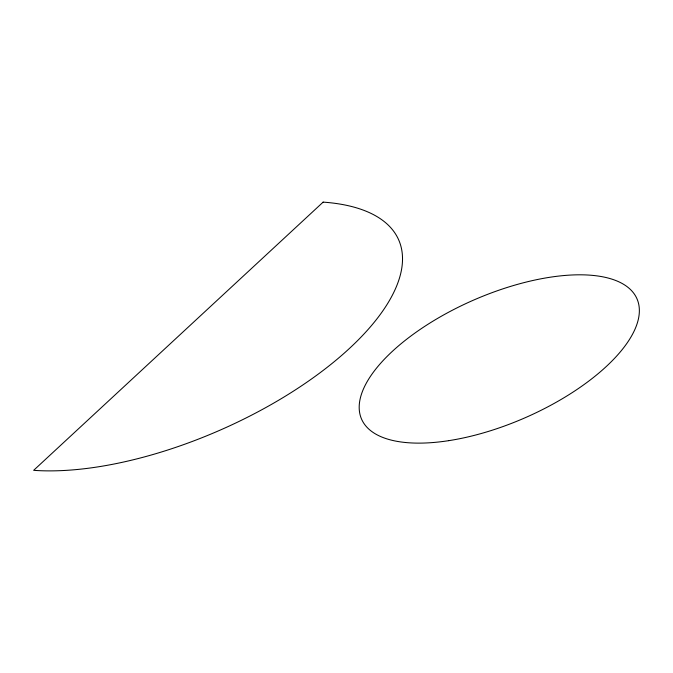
<?xml version="1.0" encoding="UTF-8"?>
<svg xmlns="http://www.w3.org/2000/svg" width="673" height="673" viewBox="0 0 673 673"><rect width="100%" height="100%" fill="white"/><g stroke="black" fill="none" stroke-linecap="round" stroke-linejoin="round"><path stroke-width="1.01" d="M323.141 202.119L33.65 470.334A240.438 102.759 -23.6 0 0 349.531 348.353A240.438 102.759 -23.6 0 0 323.141 202.119M448.765 440.655A150.272 64.221 -23.6 0 0 637.684 300.587A150.272 64.221 -23.6 0 0 411.371 335.659A150.272 64.221 -23.6 0 0 448.765 440.655"/></g></svg>
